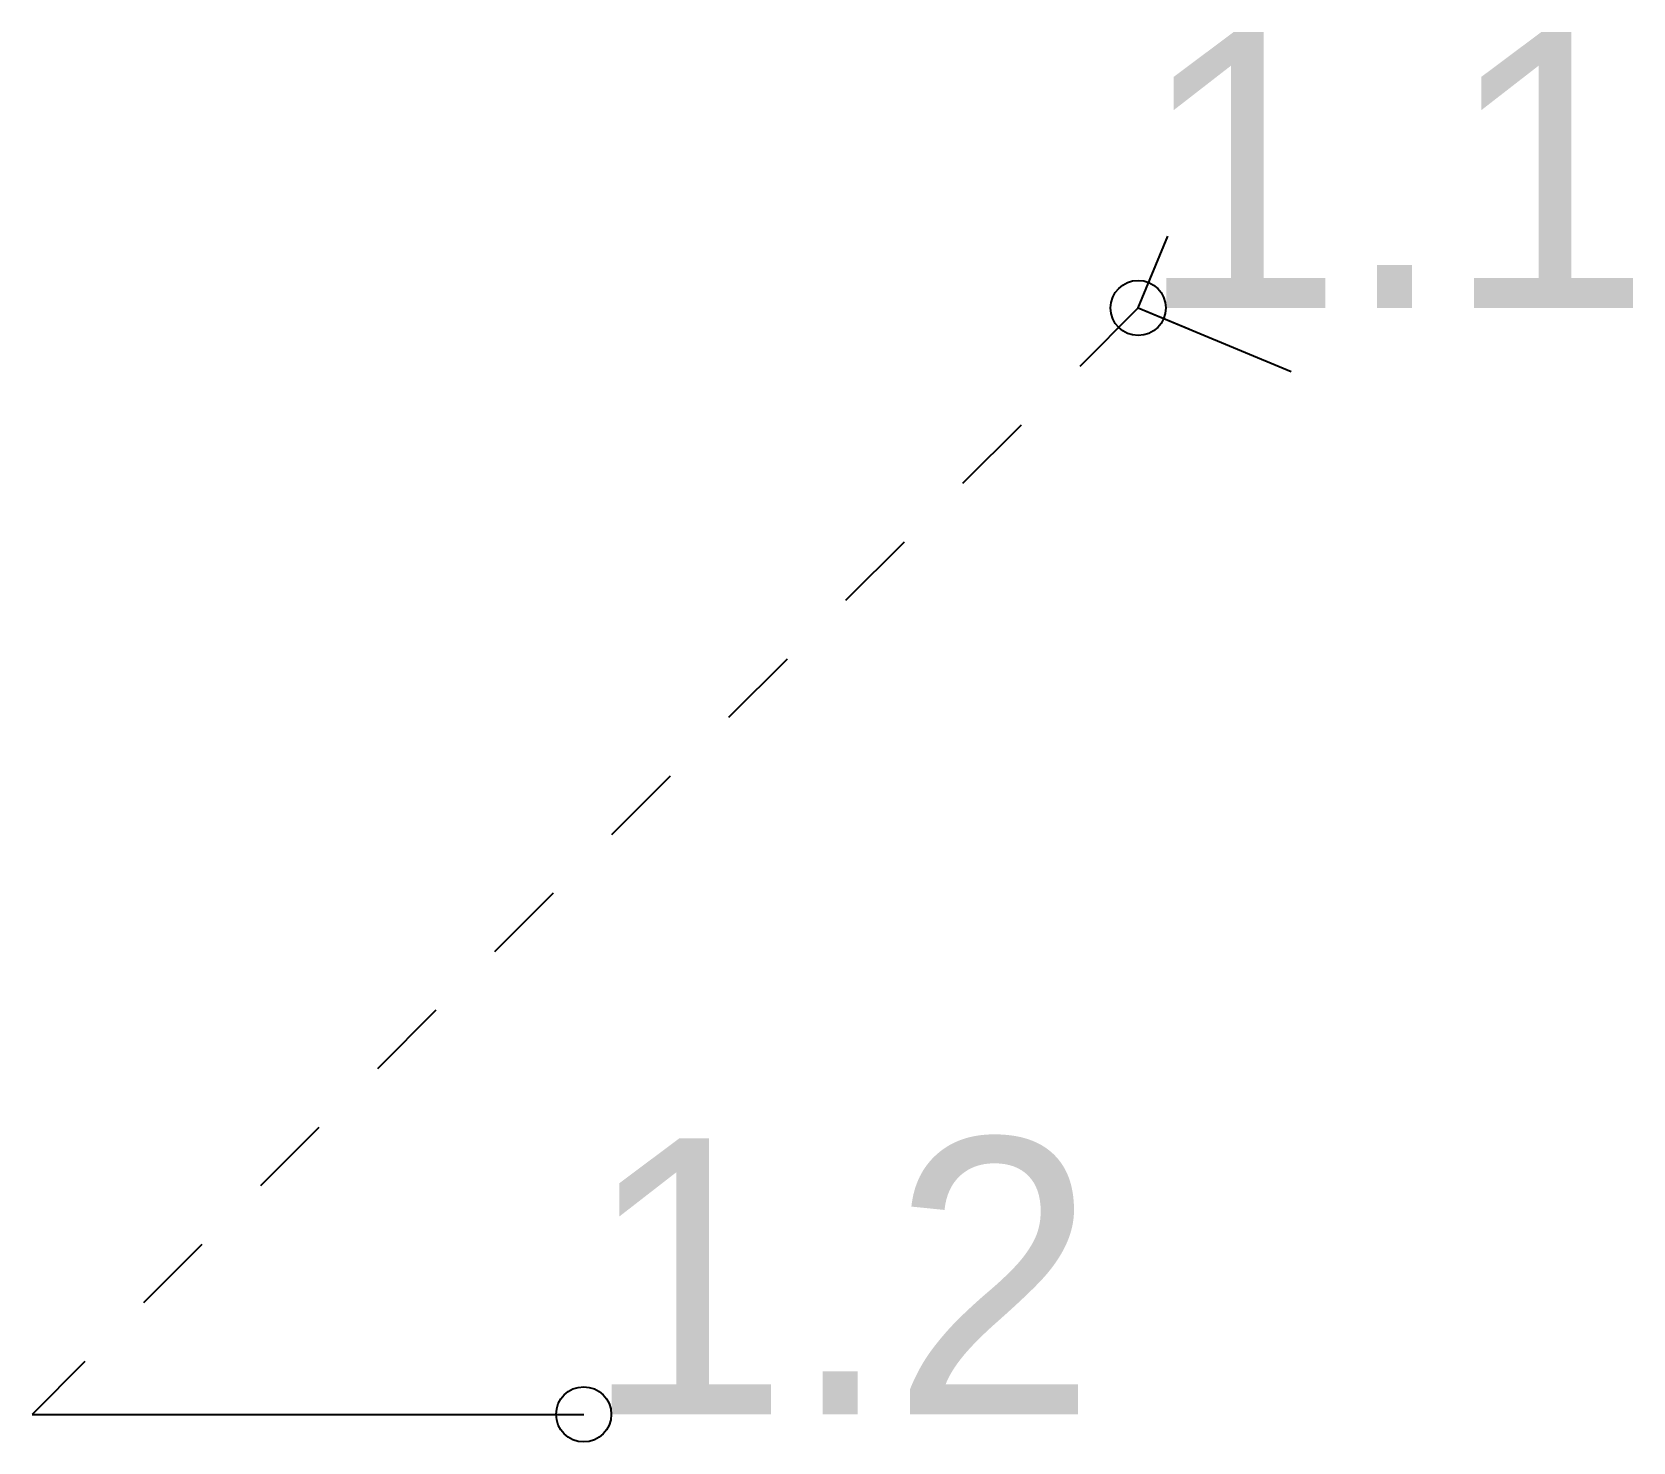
# Model space of a CAD drawing. Header units: millimetres. Extents: x 1.4 to 11.4, y -8.6 to 8.4.
# Drawn here: x 1.41 to 7.22, y 3.31 to 8.42 of the extents above; entities outside this region: 1.
import ezdxf

# ---------------------------------------------------------------- set-up
doc = ezdxf.new("R2010")
doc.units = ezdxf.units.MM
doc.linetypes.add('DASH', pattern=[0.6, 0.3, -0.3])

msp = doc.modelspace()

# ---------------------------------------------------------------- linework, layer by layer
at = {"layer": 'Sketch', "color": 1}
for p, q in [((5.424, 7.424), (5.532, 7.684)), ((5.424, 7.424), (5.608, 7.348)), ((5.424, 7.424), (5.978, 7.194)), ((1.414, 3.414), (3.414, 3.414))]:
    msp.add_line(p, q, dxfattribs=at)
at = {"layer": 'Sketch', "color": 255, "linetype": 'DASH'}
msp.add_line((5.424, 7.424), (1.414, 3.414), dxfattribs=at)
at = {"layer": 'Sketch', "color": 1}
for centre in [(5.424, 7.424), (3.414, 3.414)]:
    msp.add_circle(centre, 0.1, dxfattribs=at)
at = {"layer": 'Sketch', "color": 5}
msp.add_point((11.424, -8.596), dxfattribs=at)

# ---------------------------------------------------------------- texts
at = {"layer": 'Sketch'}
for s, p in [('1.1', (5.424, 7.424)), ('1.2', (3.414, 3.414))]:
    msp.add_text(s, height=1, dxfattribs=at).set_placement(p)

doc.saveas('drawing.dxf')
